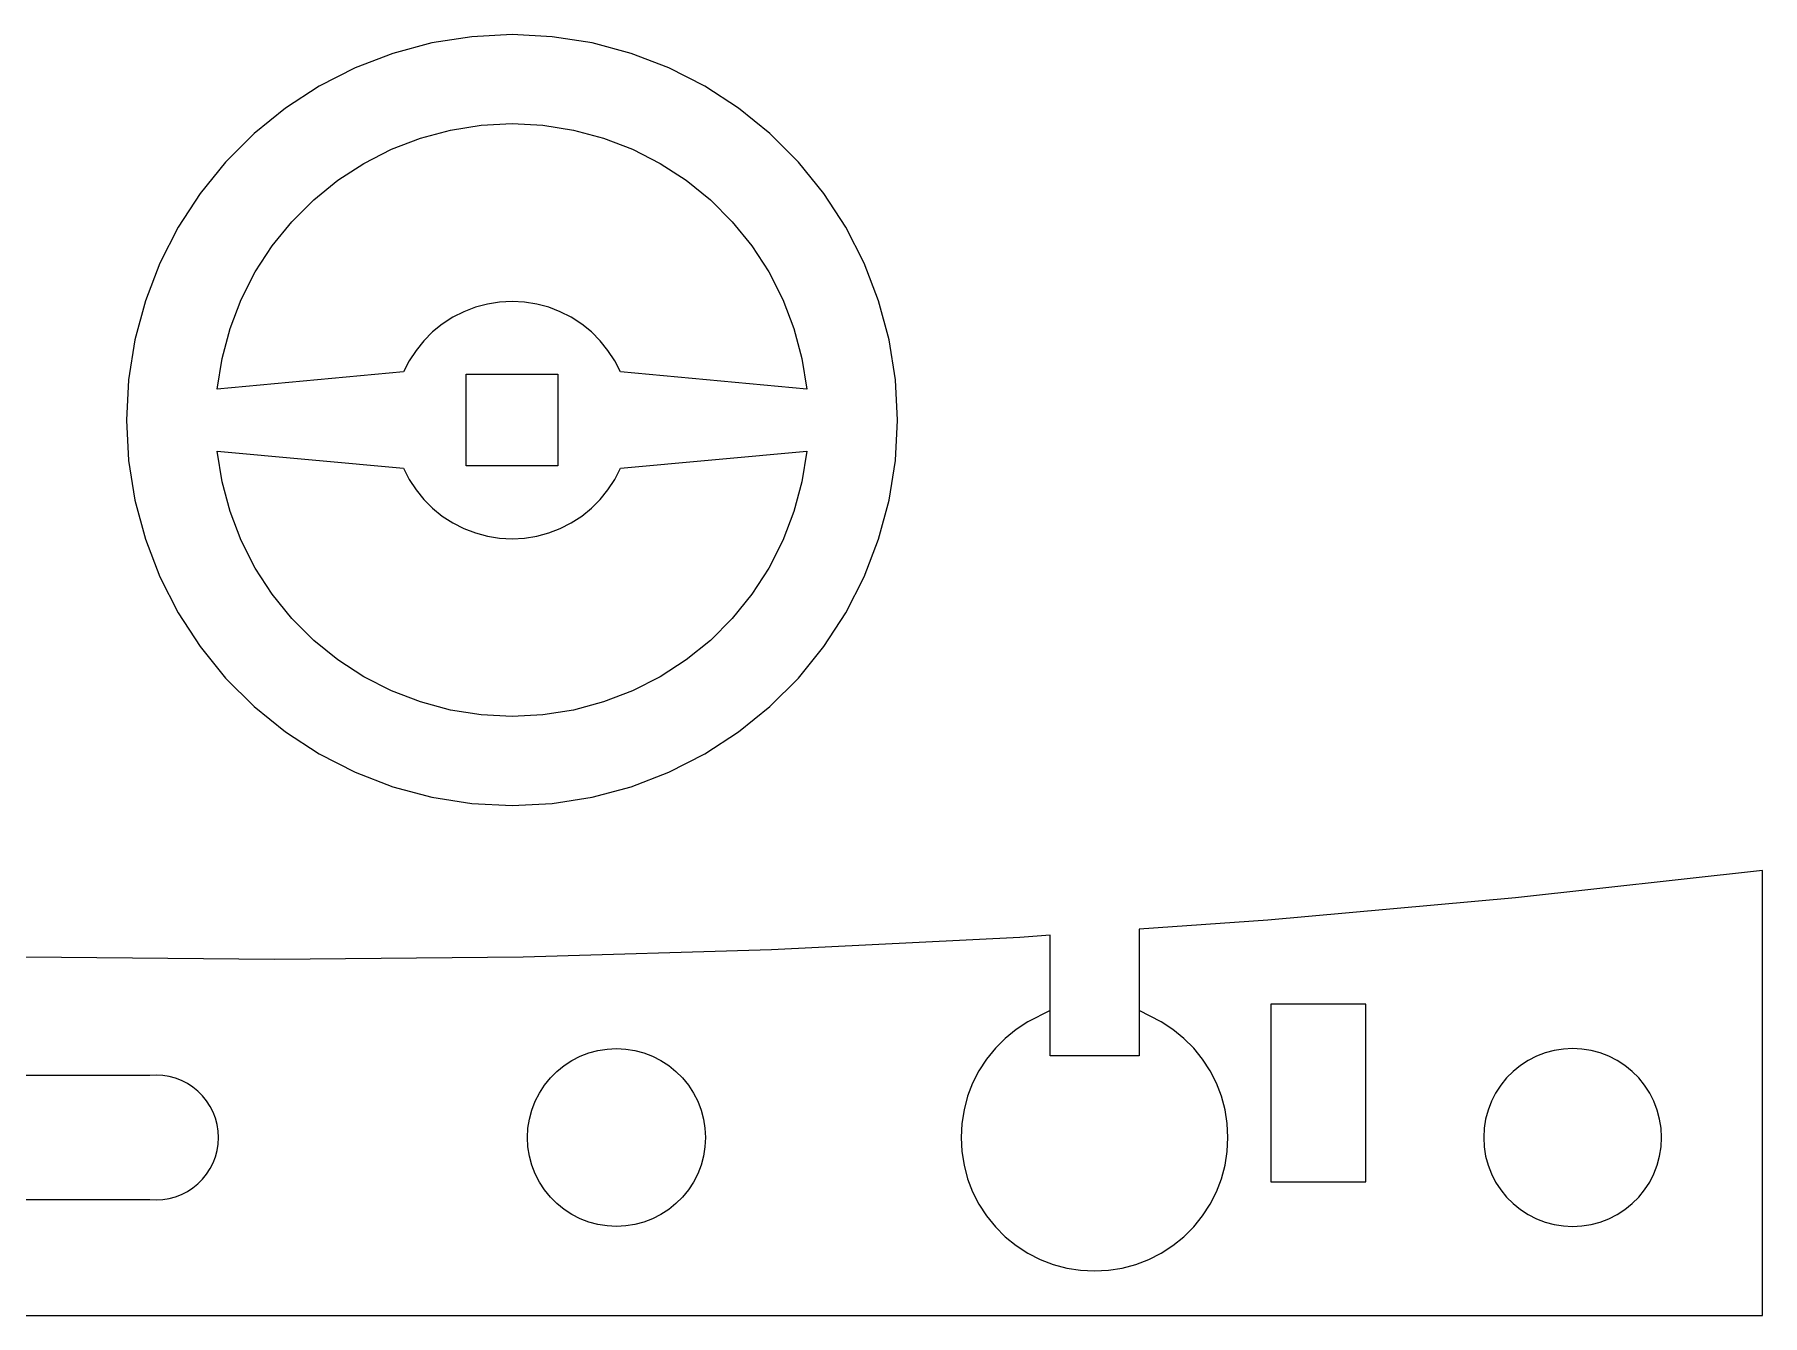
# Model space of a CAD drawing. Header units: millimetres. Extents: x -516 to 519, y -297 to 340.
# Drawn here: x -85.7 to -27.4, y -98.6 to -55.4 of the extents above; entities that cross this region are included whole.
import ezdxf

# ---------------------------------------------------------------- set-up
doc = ezdxf.new("R2010")
doc.units = ezdxf.units.MM
doc.header["$MEASUREMENT"] = 0
doc.layers.add('layer 1', color=7, linetype='Continuous')

msp = doc.modelspace()

# ---------------------------------------------------------------- linework, layer by layer
at = {"layer": 'layer 1', "color": 250, "lineweight": 18}
for points, knots in [([(-76.1208, -57.0994), (-76.1208, -57.0994), (-74.9075, -56.4817), (-74.9075, -56.4817), (-74.9075, -56.4817), (-73.637, -55.9939), (-73.637, -55.9939), (-73.637, -55.9939), (-72.3215, -55.6414), (-72.3215, -55.6414), (-72.3215, -55.6414), (-70.9771, -55.4287), (-70.9771, -55.4287), (-70.9771, -55.4287), (-69.6174, -55.357), (-69.6174, -55.357), (-69.6174, -55.357), (-68.2582, -55.4287), (-68.2582, -55.4287), (-68.2582, -55.4287), (-66.9132, -55.6414), (-66.9132, -55.6414), (-66.9132, -55.6414), (-65.5983, -55.9939), (-65.5983, -55.9939), (-65.5983, -55.9939), (-64.3272, -56.4817), (-64.3272, -56.4817), (-64.3272, -56.4817), (-63.1145, -57.0994), (-63.1145, -57.0994), (-63.1145, -57.0994), (-61.9724, -57.8415), (-61.9724, -57.8415), (-61.9724, -57.8415), (-60.9145, -58.6982), (-60.9145, -58.6982), (-60.9145, -58.6982), (-59.9516, -59.6605), (-59.9516, -59.6605), (-59.9516, -59.6605), (-59.0955, -60.7188), (-59.0955, -60.7188), (-59.0955, -60.7188), (-58.3535, -61.8604), (-58.3535, -61.8604), (-58.3535, -61.8604), (-57.7357, -63.0736), (-57.7357, -63.0736), (-57.7357, -63.0736), (-57.2475, -64.3443), (-57.2475, -64.3443), (-57.2475, -64.3443), (-56.8954, -65.6591), (-56.8954, -65.6591), (-56.8954, -65.6591), (-56.6822, -67.0042), (-56.6822, -67.0042), (-56.6822, -67.0042), (-56.611, -68.3638), (-56.611, -68.3638), (-56.611, -68.3638), (-56.6822, -69.723), (-56.6822, -69.723), (-56.6822, -69.723), (-56.8954, -71.0681), (-56.8954, -71.0681), (-56.8954, -71.0681), (-57.2475, -72.3829), (-57.2475, -72.3829), (-57.2475, -72.3829), (-57.7357, -73.6534), (-57.7357, -73.6534), (-57.7357, -73.6534), (-58.3535, -74.8668), (-58.3535, -74.8668), (-58.3535, -74.8668), (-59.0955, -76.0084), (-59.0955, -76.0084), (-59.0955, -76.0084), (-59.9516, -77.0667), (-59.9516, -77.0667), (-59.9516, -77.0667), (-60.9145, -78.029), (-60.9145, -78.029), (-60.9145, -78.029), (-61.9724, -78.8857), (-61.9724, -78.8857), (-61.9724, -78.8857), (-63.1145, -79.6278), (-63.1145, -79.6278), (-63.1145, -79.6278), (-64.3272, -80.2455), (-64.3272, -80.2455), (-64.3272, -80.2455), (-65.5983, -80.7332), (-65.5983, -80.7332), (-65.5983, -80.7332), (-66.9132, -81.0858), (-66.9132, -81.0858), (-66.9132, -81.0858), (-68.2582, -81.2985), (-68.2582, -81.2985), (-68.2582, -81.2985), (-69.6174, -81.3702), (-69.6174, -81.3702), (-69.6174, -81.3702), (-70.9771, -81.2985), (-70.9771, -81.2985), (-70.9771, -81.2985), (-72.3215, -81.0858), (-72.3215, -81.0858), (-72.3215, -81.0858), (-73.637, -80.7332), (-73.637, -80.7332), (-73.637, -80.7332), (-74.9075, -80.2455), (-74.9075, -80.2455), (-74.9075, -80.2455), (-76.1208, -79.6278), (-76.1208, -79.6278), (-76.1208, -79.6278), (-77.2624, -78.8857), (-77.2624, -78.8857), (-77.2624, -78.8857), (-78.3203, -78.029), (-78.3203, -78.029), (-78.3203, -78.029), (-79.2831, -77.0667), (-79.2831, -77.0667), (-79.2831, -77.0667), (-80.1398, -76.0084), (-80.1398, -76.0084), (-80.1398, -76.0084), (-80.8812, -74.8668), (-80.8812, -74.8668), (-80.8812, -74.8668), (-81.4996, -73.6534), (-81.4996, -73.6534), (-81.4996, -73.6534), (-81.9873, -72.3829), (-81.9873, -72.3829), (-81.9873, -72.3829), (-82.3399, -71.0681), (-82.3399, -71.0681), (-82.3399, -71.0681), (-82.5525, -69.723), (-82.5525, -69.723), (-82.5525, -69.723), (-82.6237, -68.3638), (-82.6237, -68.3638), (-82.6237, -68.3638), (-82.5525, -67.0042), (-82.5525, -67.0042), (-82.5525, -67.0042), (-82.3399, -65.6591), (-82.3399, -65.6591), (-82.3399, -65.6591), (-81.9873, -64.3443), (-81.9873, -64.3443), (-81.9873, -64.3443), (-81.4996, -63.0736), (-81.4996, -63.0736), (-81.4996, -63.0736), (-80.8812, -61.8604), (-80.8812, -61.8604), (-80.8812, -61.8604), (-80.1398, -60.7188), (-80.1398, -60.7188), (-80.1398, -60.7188), (-79.2831, -59.6605), (-79.2831, -59.6605), (-79.2831, -59.6605), (-78.3203, -58.6982), (-78.3203, -58.6982), (-78.3203, -58.6982), (-77.2624, -57.8415), (-77.2624, -57.8415), (-77.2624, -57.8415), (-76.1208, -57.0994), (-76.1208, -57.0994)], [0, 0, 0, 0, 0.0166667, 0.0166667, 0.0166667, 0.0333333, 0.0333333, 0.0333333, 0.05, 0.05, 0.05, 0.0666667, 0.0666667, 0.0666667, 0.0833333, 0.0833333, 0.0833333, 0.1, 0.1, 0.1, 0.1166667, 0.1166667, 0.1166667, 0.1333333, 0.1333333, 0.1333333, 0.15, 0.15, 0.15, 0.1666667, 0.1666667, 0.1666667, 0.1833333, 0.1833333, 0.1833333, 0.2, 0.2, 0.2, 0.2166667, 0.2166667, 0.2166667, 0.2333333, 0.2333333, 0.2333333, 0.25, 0.25, 0.25, 0.2666667, 0.2666667, 0.2666667, 0.2833333, 0.2833333, 0.2833333, 0.3, 0.3, 0.3, 0.3166667, 0.3166667, 0.3166667, 0.3333333, 0.3333333, 0.3333333, 0.35, 0.35, 0.35, 0.3666667, 0.3666667, 0.3666667, 0.3833333, 0.3833333, 0.3833333, 0.4, 0.4, 0.4, 0.4166667, 0.4166667, 0.4166667, 0.4333333, 0.4333333, 0.4333333, 0.45, 0.45, 0.45, 0.4666667, 0.4666667, 0.4666667, 0.4833333, 0.4833333, 0.4833333, 0.5, 0.5, 0.5, 0.5166667, 0.5166667, 0.5166667, 0.5333333, 0.5333333, 0.5333333, 0.55, 0.55, 0.55, 0.5666667, 0.5666667, 0.5666667, 0.5833333, 0.5833333, 0.5833333, 0.6, 0.6, 0.6, 0.6166667, 0.6166667, 0.6166667, 0.6333333, 0.6333333, 0.6333333, 0.65, 0.65, 0.65, 0.6666667, 0.6666667, 0.6666667, 0.6833333, 0.6833333, 0.6833333, 0.7, 0.7, 0.7, 0.7166667, 0.7166667, 0.7166667, 0.7333333, 0.7333333, 0.7333333, 0.75, 0.75, 0.75, 0.7666667, 0.7666667, 0.7666667, 0.7833333, 0.7833333, 0.7833333, 0.8, 0.8, 0.8, 0.8166667, 0.8166667, 0.8166667, 0.8333333, 0.8333333, 0.8333333, 0.85, 0.85, 0.85, 0.8666667, 0.8666667, 0.8666667, 0.8833333, 0.8833333, 0.8833333, 0.9, 0.9, 0.9, 0.9166667, 0.9166667, 0.9166667, 0.9333333, 0.9333333, 0.9333333, 0.95, 0.95, 0.95, 0.9666667, 0.9666667, 0.9666667, 0.9833333, 0.9833333, 0.9833333, 1, 1, 1, 1]), ([(-73.2734, -66.7358), (-73.2734, -66.7358), (-73.0831, -66.3629), (-73.0831, -66.3629), (-73.0831, -66.3629), (-72.8551, -66.0112), (-72.8551, -66.0112), (-72.8551, -66.0112), (-72.5916, -65.6859), (-72.5916, -65.6859), (-72.5916, -65.6859), (-72.2953, -65.3896), (-72.2953, -65.3896), (-72.2953, -65.3896), (-71.97, -65.1261), (-71.97, -65.1261), (-71.97, -65.1261), (-71.6184, -64.8975), (-71.6184, -64.8975), (-71.6184, -64.8975), (-71.245, -64.7078), (-71.245, -64.7078), (-71.245, -64.7078), (-70.8542, -64.5575), (-70.8542, -64.5575), (-70.8542, -64.5575), (-70.4495, -64.4492), (-70.4495, -64.4492), (-70.4495, -64.4492), (-70.0356, -64.3836), (-70.0356, -64.3836), (-70.0356, -64.3836), (-69.6174, -64.3618), (-69.6174, -64.3618), (-69.6174, -64.3618), (-69.1991, -64.3836), (-69.1991, -64.3836), (-69.1991, -64.3836), (-68.7852, -64.4492), (-68.7852, -64.4492), (-68.7852, -64.4492), (-68.3807, -64.5575), (-68.3807, -64.5575), (-68.3807, -64.5575), (-67.9897, -64.7078), (-67.9897, -64.7078), (-67.9897, -64.7078), (-67.6163, -64.8975), (-67.6163, -64.8975), (-67.6163, -64.8975), (-67.2653, -65.1261), (-67.2653, -65.1261), (-67.2653, -65.1261), (-66.9395, -65.3896), (-66.9395, -65.3896), (-66.9395, -65.3896), (-66.6437, -65.6859), (-66.6437, -65.6859), (-66.6437, -65.6859), (-66.3796, -66.0112), (-66.3796, -66.0112), (-66.3796, -66.0112), (-66.1516, -66.3629), (-66.1516, -66.3629), (-66.1516, -66.3629), (-65.9613, -66.7358), (-65.9613, -66.7358), (-65.9613, -66.7358), (-59.6717, -67.318), (-59.6717, -67.318), (-59.6717, -67.318), (-59.8352, -66.2846), (-59.8352, -66.2846), (-59.8352, -66.2846), (-60.1063, -65.2732), (-60.1063, -65.2732), (-60.1063, -65.2732), (-60.4815, -64.2962), (-60.4815, -64.2962), (-60.4815, -64.2962), (-60.9565, -63.3634), (-60.9565, -63.3634), (-60.9565, -63.3634), (-61.5268, -62.4854), (-61.5268, -62.4854), (-61.5268, -62.4854), (-62.1857, -61.6718), (-62.1857, -61.6718), (-62.1857, -61.6718), (-62.9259, -60.9316), (-62.9259, -60.9316), (-62.9259, -60.9316), (-63.7395, -60.2728), (-63.7395, -60.2728), (-63.7395, -60.2728), (-64.617, -59.7025), (-64.617, -59.7025), (-64.617, -59.7025), (-65.5497, -59.2274), (-65.5497, -59.2274), (-65.5497, -59.2274), (-66.5273, -58.8522), (-66.5273, -58.8522), (-66.5273, -58.8522), (-67.5382, -58.5812), (-67.5382, -58.5812), (-67.5382, -58.5812), (-68.5721, -58.4177), (-68.5721, -58.4177), (-68.5721, -58.4177), (-69.6174, -58.363), (-69.6174, -58.363), (-69.6174, -58.363), (-70.6628, -58.4177), (-70.6628, -58.4177), (-70.6628, -58.4177), (-71.6966, -58.5812), (-71.6966, -58.5812), (-71.6966, -58.5812), (-72.708, -58.8522), (-72.708, -58.8522), (-72.708, -58.8522), (-73.685, -59.2274), (-73.685, -59.2274), (-73.685, -59.2274), (-74.6179, -59.7025), (-74.6179, -59.7025), (-74.6179, -59.7025), (-75.4958, -60.2728), (-75.4958, -60.2728), (-75.4958, -60.2728), (-76.3095, -60.9316), (-76.3095, -60.9316), (-76.3095, -60.9316), (-77.0496, -61.6718), (-77.0496, -61.6718), (-77.0496, -61.6718), (-77.7085, -62.4854), (-77.7085, -62.4854), (-77.7085, -62.4854), (-78.2782, -63.3634), (-78.2782, -63.3634), (-78.2782, -63.3634), (-78.7538, -64.2962), (-78.7538, -64.2962), (-78.7538, -64.2962), (-79.1289, -65.2732), (-79.1289, -65.2732), (-79.1289, -65.2732), (-79.3996, -66.2846), (-79.3996, -66.2846), (-79.3996, -66.2846), (-79.5636, -67.318), (-79.5636, -67.318), (-79.5636, -67.318), (-73.2734, -66.7358), (-73.2734, -66.7358)], [0, 0, 0, 0, 0.0192308, 0.0192308, 0.0192308, 0.0384615, 0.0384615, 0.0384615, 0.0576923, 0.0576923, 0.0576923, 0.0769231, 0.0769231, 0.0769231, 0.0961538, 0.0961538, 0.0961538, 0.1153846, 0.1153846, 0.1153846, 0.1346154, 0.1346154, 0.1346154, 0.1538462, 0.1538462, 0.1538462, 0.1730769, 0.1730769, 0.1730769, 0.1923077, 0.1923077, 0.1923077, 0.2115385, 0.2115385, 0.2115385, 0.2307692, 0.2307692, 0.2307692, 0.25, 0.25, 0.25, 0.2692308, 0.2692308, 0.2692308, 0.2884615, 0.2884615, 0.2884615, 0.3076923, 0.3076923, 0.3076923, 0.3269231, 0.3269231, 0.3269231, 0.3461538, 0.3461538, 0.3461538, 0.3653846, 0.3653846, 0.3653846, 0.3846154, 0.3846154, 0.3846154, 0.4038462, 0.4038462, 0.4038462, 0.4230769, 0.4230769, 0.4230769, 0.4423077, 0.4423077, 0.4423077, 0.4615385, 0.4615385, 0.4615385, 0.4807692, 0.4807692, 0.4807692, 0.5, 0.5, 0.5, 0.5192308, 0.5192308, 0.5192308, 0.5384615, 0.5384615, 0.5384615, 0.5576923, 0.5576923, 0.5576923, 0.5769231, 0.5769231, 0.5769231, 0.5961538, 0.5961538, 0.5961538, 0.6153846, 0.6153846, 0.6153846, 0.6346154, 0.6346154, 0.6346154, 0.6538462, 0.6538462, 0.6538462, 0.6730769, 0.6730769, 0.6730769, 0.6923077, 0.6923077, 0.6923077, 0.7115385, 0.7115385, 0.7115385, 0.7307692, 0.7307692, 0.7307692, 0.75, 0.75, 0.75, 0.7692308, 0.7692308, 0.7692308, 0.7884615, 0.7884615, 0.7884615, 0.8076923, 0.8076923, 0.8076923, 0.8269231, 0.8269231, 0.8269231, 0.8461538, 0.8461538, 0.8461538, 0.8653846, 0.8653846, 0.8653846, 0.8846154, 0.8846154, 0.8846154, 0.9038462, 0.9038462, 0.9038462, 0.9230769, 0.9230769, 0.9230769, 0.9423077, 0.9423077, 0.9423077, 0.9615385, 0.9615385, 0.9615385, 0.9807692, 0.9807692, 0.9807692, 1, 1, 1, 1]), ([(-68.0673, -69.9135), (-68.0673, -69.9135), (-68.0673, -66.8135), (-68.0673, -66.8135), (-68.0673, -66.8135), (-71.1673, -66.8135), (-71.1673, -66.8135), (-71.1673, -66.8135), (-71.1673, -69.9135), (-71.1673, -69.9135), (-71.1673, -69.9135), (-68.0673, -69.9135), (-68.0673, -69.9135)], [0, 0, 0, 0, 0.25, 0.25, 0.25, 0.5, 0.5, 0.5, 0.75, 0.75, 0.75, 1, 1, 1, 1]), ([(-73.2734, -69.9914), (-73.2734, -69.9914), (-79.5636, -69.4092), (-79.5636, -69.4092), (-79.5636, -69.4092), (-79.3996, -70.443), (-79.3996, -70.443), (-79.3996, -70.443), (-79.1289, -71.454), (-79.1289, -71.454), (-79.1289, -71.454), (-78.7538, -72.431), (-78.7538, -72.431), (-78.7538, -72.431), (-78.2782, -73.3638), (-78.2782, -73.3638), (-78.2782, -73.3638), (-77.7085, -74.2418), (-77.7085, -74.2418), (-77.7085, -74.2418), (-77.0496, -75.0554), (-77.0496, -75.0554), (-77.0496, -75.0554), (-76.3095, -75.7956), (-76.3095, -75.7956), (-76.3095, -75.7956), (-75.4958, -76.4544), (-75.4958, -76.4544), (-75.4958, -76.4544), (-74.6179, -77.0247), (-74.6179, -77.0247), (-74.6179, -77.0247), (-73.685, -77.4997), (-73.685, -77.4997), (-73.685, -77.4997), (-72.708, -77.8748), (-72.708, -77.8748), (-72.708, -77.8748), (-71.6966, -78.146), (-71.6966, -78.146), (-71.6966, -78.146), (-70.6628, -78.3095), (-70.6628, -78.3095), (-70.6628, -78.3095), (-69.6174, -78.3642), (-69.6174, -78.3642), (-69.6174, -78.3642), (-68.5721, -78.3095), (-68.5721, -78.3095), (-68.5721, -78.3095), (-67.5382, -78.146), (-67.5382, -78.146), (-67.5382, -78.146), (-66.5273, -77.8748), (-66.5273, -77.8748), (-66.5273, -77.8748), (-65.5497, -77.4997), (-65.5497, -77.4997), (-65.5497, -77.4997), (-64.617, -77.0247), (-64.617, -77.0247), (-64.617, -77.0247), (-63.7395, -76.4544), (-63.7395, -76.4544), (-63.7395, -76.4544), (-62.9259, -75.7956), (-62.9259, -75.7956), (-62.9259, -75.7956), (-62.1857, -75.0554), (-62.1857, -75.0554), (-62.1857, -75.0554), (-61.5268, -74.2418), (-61.5268, -74.2418), (-61.5268, -74.2418), (-60.9565, -73.3638), (-60.9565, -73.3638), (-60.9565, -73.3638), (-60.4815, -72.431), (-60.4815, -72.431), (-60.4815, -72.431), (-60.1063, -71.454), (-60.1063, -71.454), (-60.1063, -71.454), (-59.8352, -70.443), (-59.8352, -70.443), (-59.8352, -70.443), (-59.6717, -69.4092), (-59.6717, -69.4092), (-59.6717, -69.4092), (-65.9613, -69.9914), (-65.9613, -69.9914), (-65.9613, -69.9914), (-66.1516, -70.3643), (-66.1516, -70.3643), (-66.1516, -70.3643), (-66.3796, -70.716), (-66.3796, -70.716), (-66.3796, -70.716), (-66.6437, -71.0413), (-66.6437, -71.0413), (-66.6437, -71.0413), (-66.9395, -71.3376), (-66.9395, -71.3376), (-66.9395, -71.3376), (-67.2653, -71.601), (-67.2653, -71.601), (-67.2653, -71.601), (-67.6163, -71.8296), (-67.6163, -71.8296), (-67.6163, -71.8296), (-67.9897, -72.0193), (-67.9897, -72.0193), (-67.9897, -72.0193), (-68.3807, -72.1697), (-68.3807, -72.1697), (-68.3807, -72.1697), (-68.7852, -72.278), (-68.7852, -72.278), (-68.7852, -72.278), (-69.1991, -72.3436), (-69.1991, -72.3436), (-69.1991, -72.3436), (-69.6174, -72.3654), (-69.6174, -72.3654), (-69.6174, -72.3654), (-70.0356, -72.3436), (-70.0356, -72.3436), (-70.0356, -72.3436), (-70.4495, -72.278), (-70.4495, -72.278), (-70.4495, -72.278), (-70.8542, -72.1697), (-70.8542, -72.1697), (-70.8542, -72.1697), (-71.245, -72.0193), (-71.245, -72.0193), (-71.245, -72.0193), (-71.6184, -71.8296), (-71.6184, -71.8296), (-71.6184, -71.8296), (-71.97, -71.601), (-71.97, -71.601), (-71.97, -71.601), (-72.2953, -71.3376), (-72.2953, -71.3376), (-72.2953, -71.3376), (-72.5916, -71.0413), (-72.5916, -71.0413), (-72.5916, -71.0413), (-72.8551, -70.716), (-72.8551, -70.716), (-72.8551, -70.716), (-73.0831, -70.3643), (-73.0831, -70.3643), (-73.0831, -70.3643), (-73.2734, -69.9914), (-73.2734, -69.9914)], [0, 0, 0, 0, 0.0192308, 0.0192308, 0.0192308, 0.0384615, 0.0384615, 0.0384615, 0.0576923, 0.0576923, 0.0576923, 0.0769231, 0.0769231, 0.0769231, 0.0961538, 0.0961538, 0.0961538, 0.1153846, 0.1153846, 0.1153846, 0.1346154, 0.1346154, 0.1346154, 0.1538462, 0.1538462, 0.1538462, 0.1730769, 0.1730769, 0.1730769, 0.1923077, 0.1923077, 0.1923077, 0.2115385, 0.2115385, 0.2115385, 0.2307692, 0.2307692, 0.2307692, 0.25, 0.25, 0.25, 0.2692308, 0.2692308, 0.2692308, 0.2884615, 0.2884615, 0.2884615, 0.3076923, 0.3076923, 0.3076923, 0.3269231, 0.3269231, 0.3269231, 0.3461538, 0.3461538, 0.3461538, 0.3653846, 0.3653846, 0.3653846, 0.3846154, 0.3846154, 0.3846154, 0.4038462, 0.4038462, 0.4038462, 0.4230769, 0.4230769, 0.4230769, 0.4423077, 0.4423077, 0.4423077, 0.4615385, 0.4615385, 0.4615385, 0.4807692, 0.4807692, 0.4807692, 0.5, 0.5, 0.5, 0.5192308, 0.5192308, 0.5192308, 0.5384615, 0.5384615, 0.5384615, 0.5576923, 0.5576923, 0.5576923, 0.5769231, 0.5769231, 0.5769231, 0.5961538, 0.5961538, 0.5961538, 0.6153846, 0.6153846, 0.6153846, 0.6346154, 0.6346154, 0.6346154, 0.6538462, 0.6538462, 0.6538462, 0.6730769, 0.6730769, 0.6730769, 0.6923077, 0.6923077, 0.6923077, 0.7115385, 0.7115385, 0.7115385, 0.7307692, 0.7307692, 0.7307692, 0.75, 0.75, 0.75, 0.7692308, 0.7692308, 0.7692308, 0.7884615, 0.7884615, 0.7884615, 0.8076923, 0.8076923, 0.8076923, 0.8269231, 0.8269231, 0.8269231, 0.8461538, 0.8461538, 0.8461538, 0.8653846, 0.8653846, 0.8653846, 0.8846154, 0.8846154, 0.8846154, 0.9038462, 0.9038462, 0.9038462, 0.9230769, 0.9230769, 0.9230769, 0.9423077, 0.9423077, 0.9423077, 0.9615385, 0.9615385, 0.9615385, 0.9807692, 0.9807692, 0.9807692, 1, 1, 1, 1]), ([(-27.4268, -98.5732), (-27.4268, -98.5732), (-127.834, -98.5732), (-127.834, -98.5732), (-127.834, -98.5732), (-127.834, -83.5659), (-127.834, -83.5659), (-127.834, -83.5659), (-119.4969, -84.4823), (-119.4969, -84.4823), (-119.4969, -84.4823), (-111.1433, -85.2324), (-111.1433, -85.2324), (-111.1433, -85.2324), (-102.7765, -85.8162), (-102.7765, -85.8162), (-102.7765, -85.8162), (-94.4, -86.2334), (-94.4, -86.2334), (-94.4, -86.2334), (-86.017, -86.4838), (-86.017, -86.4838), (-86.017, -86.4838), (-77.6301, -86.5675), (-77.6301, -86.5675), (-77.6301, -86.5675), (-69.2437, -86.4838), (-69.2437, -86.4838), (-69.2437, -86.4838), (-60.86, -86.2334), (-60.86, -86.2334), (-60.86, -86.2334), (-52.4835, -85.8162), (-52.4835, -85.8162), (-52.4835, -85.8162), (-51.4628, -85.7452), (-51.4628, -85.7452), (-51.4628, -85.7452), (-51.4628, -88.3301), (-51.4628, -88.3301), (-51.4628, -88.3301), (-51.4628, -89.8189), (-51.4628, -89.8189), (-51.4628, -89.8189), (-48.4612, -89.8189), (-48.4612, -89.8189), (-48.4612, -89.8189), (-48.4612, -88.3301), (-48.4612, -88.3301), (-48.4612, -88.3301), (-48.4612, -85.5358), (-48.4612, -85.5358), (-48.4612, -85.5358), (-44.1169, -85.2324), (-44.1169, -85.2324), (-44.1169, -85.2324), (-35.7633, -84.4823), (-35.7633, -84.4823), (-35.7633, -84.4823), (-27.4268, -83.5659), (-27.4268, -83.5659), (-27.4268, -83.5659), (-27.4268, -98.5732), (-27.4268, -98.5732)], [0, 0, 0, 0, 0.047619, 0.047619, 0.047619, 0.0952381, 0.0952381, 0.0952381, 0.1428571, 0.1428571, 0.1428571, 0.1904762, 0.1904762, 0.1904762, 0.2380952, 0.2380952, 0.2380952, 0.2857143, 0.2857143, 0.2857143, 0.3333333, 0.3333333, 0.3333333, 0.3809524, 0.3809524, 0.3809524, 0.4285714, 0.4285714, 0.4285714, 0.4761905, 0.4761905, 0.4761905, 0.5238095, 0.5238095, 0.5238095, 0.5714286, 0.5714286, 0.5714286, 0.6190476, 0.6190476, 0.6190476, 0.6666667, 0.6666667, 0.6666667, 0.7142857, 0.7142857, 0.7142857, 0.7619048, 0.7619048, 0.7619048, 0.8095238, 0.8095238, 0.8095238, 0.8571429, 0.8571429, 0.8571429, 0.9047619, 0.9047619, 0.9047619, 0.952381, 0.952381, 0.952381, 1, 1, 1, 1]), ([(-44.0111, -88.0671), (-44.0111, -88.0671), (-40.8111, -88.0671), (-40.8111, -88.0671), (-40.8111, -88.0671), (-40.8111, -94.0703), (-40.8111, -94.0703), (-40.8111, -94.0703), (-44.0111, -94.0703), (-44.0111, -94.0703), (-44.0111, -94.0703), (-44.0111, -88.0671), (-44.0111, -88.0671)], [0, 0, 0, 0, 0.25, 0.25, 0.25, 0.5, 0.5, 0.5, 0.75, 0.75, 0.75, 1, 1, 1, 1])]:
    msp.add_open_spline(points, degree=3, knots=knots, dxfattribs=at)
at = {"layer": 'layer 1', "color": 114, "lineweight": 18}
for points, knots in [([(-51.4629, -89.8189), (-51.4629, -89.8189), (-51.4629, -88.2887), (-51.4629, -88.2887), (-51.4629, -88.2887), (-52.213, -88.6713), (-52.213, -88.6713), (-52.213, -88.6713), (-52.6083, -88.9278), (-52.6083, -88.9278), (-52.6083, -88.9278), (-52.9746, -89.2247), (-52.9746, -89.2247), (-52.9746, -89.2247), (-53.3076, -89.5576), (-53.3076, -89.5576), (-53.3076, -89.5576), (-53.6044, -89.924), (-53.6044, -89.924), (-53.6044, -89.924), (-53.8609, -90.3192), (-53.8609, -90.3192), (-53.8609, -90.3192), (-54.0746, -90.739), (-54.0746, -90.739), (-54.0746, -90.739), (-54.2435, -91.1792), (-54.2435, -91.1792), (-54.2435, -91.1792), (-54.366, -91.634), (-54.366, -91.634), (-54.366, -91.634), (-54.4393, -92.0995), (-54.4393, -92.0995), (-54.4393, -92.0995), (-54.4639, -92.5701), (-54.4639, -92.5701), (-54.4639, -92.5701), (-54.4393, -93.0408), (-54.4393, -93.0408), (-54.4393, -93.0408), (-54.366, -93.5062), (-54.366, -93.5062), (-54.366, -93.5062), (-54.2435, -93.9615), (-54.2435, -93.9615), (-54.2435, -93.9615), (-54.0746, -94.4017), (-54.0746, -94.4017), (-54.0746, -94.4017), (-53.8609, -94.8215), (-53.8609, -94.8215), (-53.8609, -94.8215), (-53.6044, -95.2163), (-53.6044, -95.2163), (-53.6044, -95.2163), (-53.3076, -95.5826), (-53.3076, -95.5826), (-53.3076, -95.5826), (-52.9746, -95.9161), (-52.9746, -95.9161), (-52.9746, -95.9161), (-52.6083, -96.2125), (-52.6083, -96.2125), (-52.6083, -96.2125), (-52.213, -96.4694), (-52.213, -96.4694), (-52.213, -96.4694), (-51.7932, -96.6831), (-51.7932, -96.6831), (-51.7932, -96.6831), (-51.353, -96.8522), (-51.353, -96.8522), (-51.353, -96.8522), (-50.8981, -96.974), (-50.8981, -96.974), (-50.8981, -96.974), (-50.4323, -97.048), (-50.4323, -97.048), (-50.4323, -97.048), (-49.9621, -97.0725), (-49.9621, -97.0725), (-49.9621, -97.0725), (-49.4914, -97.048), (-49.4914, -97.048), (-49.4914, -97.048), (-49.0255, -96.974), (-49.0255, -96.974), (-49.0255, -96.974), (-48.5707, -96.8522), (-48.5707, -96.8522), (-48.5707, -96.8522), (-48.1305, -96.6831), (-48.1305, -96.6831), (-48.1305, -96.6831), (-47.7107, -96.4694), (-47.7107, -96.4694), (-47.7107, -96.4694), (-47.3153, -96.2125), (-47.3153, -96.2125), (-47.3153, -96.2125), (-46.9496, -95.9161), (-46.9496, -95.9161), (-46.9496, -95.9161), (-46.616, -95.5826), (-46.616, -95.5826), (-46.616, -95.5826), (-46.3197, -95.2163), (-46.3197, -95.2163), (-46.3197, -95.2163), (-46.0628, -94.8215), (-46.0628, -94.8215), (-46.0628, -94.8215), (-45.8491, -94.4017), (-45.8491, -94.4017), (-45.8491, -94.4017), (-45.6801, -93.9615), (-45.6801, -93.9615), (-45.6801, -93.9615), (-45.5582, -93.5062), (-45.5582, -93.5062), (-45.5582, -93.5062), (-45.4844, -93.0408), (-45.4844, -93.0408), (-45.4844, -93.0408), (-45.4597, -92.5701), (-45.4597, -92.5701), (-45.4597, -92.5701), (-45.4844, -92.0995), (-45.4844, -92.0995), (-45.4844, -92.0995), (-45.5582, -91.634), (-45.5582, -91.634), (-45.5582, -91.634), (-45.6801, -91.1792), (-45.6801, -91.1792), (-45.6801, -91.1792), (-45.8491, -90.739), (-45.8491, -90.739), (-45.8491, -90.739), (-46.0628, -90.3192), (-46.0628, -90.3192), (-46.0628, -90.3192), (-46.3197, -89.924), (-46.3197, -89.924), (-46.3197, -89.924), (-46.616, -89.5576), (-46.616, -89.5576), (-46.616, -89.5576), (-46.9496, -89.2247), (-46.9496, -89.2247), (-46.9496, -89.2247), (-47.3153, -88.9278), (-47.3153, -88.9278), (-47.3153, -88.9278), (-47.7107, -88.6713), (-47.7107, -88.6713), (-47.7107, -88.6713), (-48.4612, -88.2883), (-48.4612, -88.2883), (-48.4612, -88.2883), (-48.4612, -89.8189), (-48.4612, -89.8189)], [0, 0, 0, 0, 0.0185185, 0.0185185, 0.0185185, 0.037037, 0.037037, 0.037037, 0.0555556, 0.0555556, 0.0555556, 0.0740741, 0.0740741, 0.0740741, 0.0925926, 0.0925926, 0.0925926, 0.1111111, 0.1111111, 0.1111111, 0.1296296, 0.1296296, 0.1296296, 0.1481481, 0.1481481, 0.1481481, 0.1666667, 0.1666667, 0.1666667, 0.1851852, 0.1851852, 0.1851852, 0.2037037, 0.2037037, 0.2037037, 0.2222222, 0.2222222, 0.2222222, 0.2407407, 0.2407407, 0.2407407, 0.2592593, 0.2592593, 0.2592593, 0.2777778, 0.2777778, 0.2777778, 0.2962963, 0.2962963, 0.2962963, 0.3148148, 0.3148148, 0.3148148, 0.3333333, 0.3333333, 0.3333333, 0.3518519, 0.3518519, 0.3518519, 0.3703704, 0.3703704, 0.3703704, 0.3888889, 0.3888889, 0.3888889, 0.4074074, 0.4074074, 0.4074074, 0.4259259, 0.4259259, 0.4259259, 0.4444444, 0.4444444, 0.4444444, 0.462963, 0.462963, 0.462963, 0.4814815, 0.4814815, 0.4814815, 0.5, 0.5, 0.5, 0.5185185, 0.5185185, 0.5185185, 0.537037, 0.537037, 0.537037, 0.5555556, 0.5555556, 0.5555556, 0.5740741, 0.5740741, 0.5740741, 0.5925926, 0.5925926, 0.5925926, 0.6111111, 0.6111111, 0.6111111, 0.6296296, 0.6296296, 0.6296296, 0.6481481, 0.6481481, 0.6481481, 0.6666667, 0.6666667, 0.6666667, 0.6851852, 0.6851852, 0.6851852, 0.7037037, 0.7037037, 0.7037037, 0.7222222, 0.7222222, 0.7222222, 0.7407407, 0.7407407, 0.7407407, 0.7592593, 0.7592593, 0.7592593, 0.7777778, 0.7777778, 0.7777778, 0.7962963, 0.7962963, 0.7962963, 0.8148148, 0.8148148, 0.8148148, 0.8333333, 0.8333333, 0.8333333, 0.8518519, 0.8518519, 0.8518519, 0.8703704, 0.8703704, 0.8703704, 0.8888889, 0.8888889, 0.8888889, 0.9074074, 0.9074074, 0.9074074, 0.9259259, 0.9259259, 0.9259259, 0.9444444, 0.9444444, 0.9444444, 0.962963, 0.962963, 0.962963, 0.9814815, 0.9814815, 0.9814815, 1, 1, 1, 1]), ([(-63.1569, -91.9463), (-63.1569, -91.9463), (-63.2384, -91.6429), (-63.2384, -91.6429), (-63.2384, -91.6429), (-63.3511, -91.3492), (-63.3511, -91.3492), (-63.3511, -91.3492), (-63.4938, -91.0693), (-63.4938, -91.0693), (-63.4938, -91.0693), (-63.6649, -90.8058), (-63.6649, -90.8058), (-63.6649, -90.8058), (-63.8628, -90.5619), (-63.8628, -90.5619), (-63.8628, -90.5619), (-64.0848, -90.3395), (-64.0848, -90.3395), (-64.0848, -90.3395), (-64.3287, -90.1421), (-64.3287, -90.1421), (-64.3287, -90.1421), (-64.5922, -89.971), (-64.5922, -89.971), (-64.5922, -89.971), (-64.8721, -89.8282), (-64.8721, -89.8282), (-64.8721, -89.8282), (-65.1658, -89.7156), (-65.1658, -89.7156), (-65.1658, -89.7156), (-65.4691, -89.6342), (-65.4691, -89.6342), (-65.4691, -89.6342), (-65.7792, -89.5849), (-65.7792, -89.5849), (-65.7792, -89.5849), (-66.093, -89.5686), (-66.093, -89.5686), (-66.093, -89.5686), (-66.4068, -89.5849), (-66.4068, -89.5849), (-66.4068, -89.5849), (-66.7173, -89.6342), (-66.7173, -89.6342), (-66.7173, -89.6342), (-67.0207, -89.7156), (-67.0207, -89.7156), (-67.0207, -89.7156), (-67.3138, -89.8282), (-67.3138, -89.8282), (-67.3138, -89.8282), (-67.5937, -89.971), (-67.5937, -89.971), (-67.5937, -89.971), (-67.8573, -90.1421), (-67.8573, -90.1421), (-67.8573, -90.1421), (-68.1017, -90.3395), (-68.1017, -90.3395), (-68.1017, -90.3395), (-68.3236, -90.5619), (-68.3236, -90.5619), (-68.3236, -90.5619), (-68.5215, -90.8058), (-68.5215, -90.8058), (-68.5215, -90.8058), (-68.6926, -91.0693), (-68.6926, -91.0693), (-68.6926, -91.0693), (-68.8354, -91.3492), (-68.8354, -91.3492), (-68.8354, -91.3492), (-68.9474, -91.6429), (-68.9474, -91.6429), (-68.9474, -91.6429), (-69.0289, -91.9463), (-69.0289, -91.9463), (-69.0289, -91.9463), (-69.0781, -92.2563), (-69.0781, -92.2563), (-69.0781, -92.2563), (-69.0945, -92.5701), (-69.0945, -92.5701), (-69.0945, -92.5701), (-69.0781, -92.884), (-69.0781, -92.884), (-69.0781, -92.884), (-69.0289, -93.1945), (-69.0289, -93.1945), (-69.0289, -93.1945), (-68.9474, -93.498), (-68.9474, -93.498), (-68.9474, -93.498), (-68.8354, -93.7911), (-68.8354, -93.7911), (-68.8354, -93.7911), (-68.6926, -94.071), (-68.6926, -94.071), (-68.6926, -94.071), (-68.5215, -94.3344), (-68.5215, -94.3344), (-68.5215, -94.3344), (-68.3236, -94.5788), (-68.3236, -94.5788), (-68.3236, -94.5788), (-68.1017, -94.8008), (-68.1017, -94.8008), (-68.1017, -94.8008), (-67.8573, -94.9987), (-67.8573, -94.9987), (-67.8573, -94.9987), (-67.5937, -95.1693), (-67.5937, -95.1693), (-67.5937, -95.1693), (-67.3138, -95.312), (-67.3138, -95.312), (-67.3138, -95.312), (-67.0207, -95.4247), (-67.0207, -95.4247), (-67.0207, -95.4247), (-66.7173, -95.5061), (-66.7173, -95.5061), (-66.7173, -95.5061), (-66.4068, -95.5554), (-66.4068, -95.5554), (-66.4068, -95.5554), (-66.093, -95.5716), (-66.093, -95.5716), (-66.093, -95.5716), (-65.7792, -95.5554), (-65.7792, -95.5554), (-65.7792, -95.5554), (-65.4691, -95.5061), (-65.4691, -95.5061), (-65.4691, -95.5061), (-65.1658, -95.4247), (-65.1658, -95.4247), (-65.1658, -95.4247), (-64.8721, -95.312), (-64.8721, -95.312), (-64.8721, -95.312), (-64.5922, -95.1693), (-64.5922, -95.1693), (-64.5922, -95.1693), (-64.3287, -94.9987), (-64.3287, -94.9987), (-64.3287, -94.9987), (-64.0848, -94.8008), (-64.0848, -94.8008), (-64.0848, -94.8008), (-63.8628, -94.5788), (-63.8628, -94.5788), (-63.8628, -94.5788), (-63.6649, -94.3344), (-63.6649, -94.3344), (-63.6649, -94.3344), (-63.4938, -94.071), (-63.4938, -94.071), (-63.4938, -94.071), (-63.3511, -93.7911), (-63.3511, -93.7911), (-63.3511, -93.7911), (-63.2384, -93.498), (-63.2384, -93.498), (-63.2384, -93.498), (-63.1569, -93.1945), (-63.1569, -93.1945), (-63.1569, -93.1945), (-63.1084, -92.884), (-63.1084, -92.884), (-63.1084, -92.884), (-63.092, -92.5701), (-63.092, -92.5701), (-63.092, -92.5701), (-63.1084, -92.2563), (-63.1084, -92.2563), (-63.1084, -92.2563), (-63.1569, -91.9463), (-63.1569, -91.9463)], [0, 0, 0, 0, 0.0166667, 0.0166667, 0.0166667, 0.0333333, 0.0333333, 0.0333333, 0.05, 0.05, 0.05, 0.0666667, 0.0666667, 0.0666667, 0.0833333, 0.0833333, 0.0833333, 0.1, 0.1, 0.1, 0.1166667, 0.1166667, 0.1166667, 0.1333333, 0.1333333, 0.1333333, 0.15, 0.15, 0.15, 0.1666667, 0.1666667, 0.1666667, 0.1833333, 0.1833333, 0.1833333, 0.2, 0.2, 0.2, 0.2166667, 0.2166667, 0.2166667, 0.2333333, 0.2333333, 0.2333333, 0.25, 0.25, 0.25, 0.2666667, 0.2666667, 0.2666667, 0.2833333, 0.2833333, 0.2833333, 0.3, 0.3, 0.3, 0.3166667, 0.3166667, 0.3166667, 0.3333333, 0.3333333, 0.3333333, 0.35, 0.35, 0.35, 0.3666667, 0.3666667, 0.3666667, 0.3833333, 0.3833333, 0.3833333, 0.4, 0.4, 0.4, 0.4166667, 0.4166667, 0.4166667, 0.4333333, 0.4333333, 0.4333333, 0.45, 0.45, 0.45, 0.4666667, 0.4666667, 0.4666667, 0.4833333, 0.4833333, 0.4833333, 0.5, 0.5, 0.5, 0.5166667, 0.5166667, 0.5166667, 0.5333333, 0.5333333, 0.5333333, 0.55, 0.55, 0.55, 0.5666667, 0.5666667, 0.5666667, 0.5833333, 0.5833333, 0.5833333, 0.6, 0.6, 0.6, 0.6166667, 0.6166667, 0.6166667, 0.6333333, 0.6333333, 0.6333333, 0.65, 0.65, 0.65, 0.6666667, 0.6666667, 0.6666667, 0.6833333, 0.6833333, 0.6833333, 0.7, 0.7, 0.7, 0.7166667, 0.7166667, 0.7166667, 0.7333333, 0.7333333, 0.7333333, 0.75, 0.75, 0.75, 0.7666667, 0.7666667, 0.7666667, 0.7833333, 0.7833333, 0.7833333, 0.8, 0.8, 0.8, 0.8166667, 0.8166667, 0.8166667, 0.8333333, 0.8333333, 0.8333333, 0.85, 0.85, 0.85, 0.8666667, 0.8666667, 0.8666667, 0.8833333, 0.8833333, 0.8833333, 0.9, 0.9, 0.9, 0.9166667, 0.9166667, 0.9166667, 0.9333333, 0.9333333, 0.9333333, 0.95, 0.95, 0.95, 0.9666667, 0.9666667, 0.9666667, 0.9833333, 0.9833333, 0.9833333, 1, 1, 1, 1]), ([(-30.8947, -91.9463), (-30.8947, -91.9463), (-30.8454, -92.2563), (-30.8454, -92.2563), (-30.8454, -92.2563), (-30.8292, -92.5701), (-30.8292, -92.5701), (-30.8292, -92.5701), (-30.8454, -92.884), (-30.8454, -92.884), (-30.8454, -92.884), (-30.8947, -93.1945), (-30.8947, -93.1945), (-30.8947, -93.1945), (-30.9762, -93.498), (-30.9762, -93.498), (-30.9762, -93.498), (-31.0888, -93.7911), (-31.0888, -93.7911), (-31.0888, -93.7911), (-31.2315, -94.071), (-31.2315, -94.071), (-31.2315, -94.071), (-31.4026, -94.3344), (-31.4026, -94.3344), (-31.4026, -94.3344), (-31.6, -94.5788), (-31.6, -94.5788), (-31.6, -94.5788), (-31.8226, -94.8008), (-31.8226, -94.8008), (-31.8226, -94.8008), (-32.0664, -94.9987), (-32.0664, -94.9987), (-32.0664, -94.9987), (-32.3298, -95.1693), (-32.3298, -95.1693), (-32.3298, -95.1693), (-32.6099, -95.312), (-32.6099, -95.312), (-32.6099, -95.312), (-32.9034, -95.4247), (-32.9034, -95.4247), (-32.9034, -95.4247), (-33.2069, -95.5061), (-33.2069, -95.5061), (-33.2069, -95.5061), (-33.5168, -95.5554), (-33.5168, -95.5554), (-33.5168, -95.5554), (-33.8307, -95.5716), (-33.8307, -95.5716), (-33.8307, -95.5716), (-34.1445, -95.5554), (-34.1445, -95.5554), (-34.1445, -95.5554), (-34.4551, -95.5061), (-34.4551, -95.5061), (-34.4551, -95.5061), (-34.7585, -95.4247), (-34.7585, -95.4247), (-34.7585, -95.4247), (-35.0516, -95.312), (-35.0516, -95.312), (-35.0516, -95.312), (-35.3315, -95.1693), (-35.3315, -95.1693), (-35.3315, -95.1693), (-35.595, -94.9987), (-35.595, -94.9987), (-35.595, -94.9987), (-35.8394, -94.8008), (-35.8394, -94.8008), (-35.8394, -94.8008), (-36.0613, -94.5788), (-36.0613, -94.5788), (-36.0613, -94.5788), (-36.2592, -94.3344), (-36.2592, -94.3344), (-36.2592, -94.3344), (-36.4305, -94.071), (-36.4305, -94.071), (-36.4305, -94.071), (-36.5726, -93.7911), (-36.5726, -93.7911), (-36.5726, -93.7911), (-36.6852, -93.498), (-36.6852, -93.498), (-36.6852, -93.498), (-36.7666, -93.1945), (-36.7666, -93.1945), (-36.7666, -93.1945), (-36.8159, -92.884), (-36.8159, -92.884), (-36.8159, -92.884), (-36.8323, -92.5701), (-36.8323, -92.5701), (-36.8323, -92.5701), (-36.8159, -92.2563), (-36.8159, -92.2563), (-36.8159, -92.2563), (-36.7666, -91.9463), (-36.7666, -91.9463), (-36.7666, -91.9463), (-36.6852, -91.6429), (-36.6852, -91.6429), (-36.6852, -91.6429), (-36.5726, -91.3492), (-36.5726, -91.3492), (-36.5726, -91.3492), (-36.4305, -91.0693), (-36.4305, -91.0693), (-36.4305, -91.0693), (-36.2592, -90.8058), (-36.2592, -90.8058), (-36.2592, -90.8058), (-36.0613, -90.5619), (-36.0613, -90.5619), (-36.0613, -90.5619), (-35.8394, -90.3395), (-35.8394, -90.3395), (-35.8394, -90.3395), (-35.595, -90.1421), (-35.595, -90.1421), (-35.595, -90.1421), (-35.3315, -89.971), (-35.3315, -89.971), (-35.3315, -89.971), (-35.0516, -89.8282), (-35.0516, -89.8282), (-35.0516, -89.8282), (-34.7585, -89.7156), (-34.7585, -89.7156), (-34.7585, -89.7156), (-34.4551, -89.6342), (-34.4551, -89.6342), (-34.4551, -89.6342), (-34.1445, -89.5849), (-34.1445, -89.5849), (-34.1445, -89.5849), (-33.8307, -89.5686), (-33.8307, -89.5686), (-33.8307, -89.5686), (-33.5168, -89.5849), (-33.5168, -89.5849), (-33.5168, -89.5849), (-33.2069, -89.6342), (-33.2069, -89.6342), (-33.2069, -89.6342), (-32.9034, -89.7156), (-32.9034, -89.7156), (-32.9034, -89.7156), (-32.6099, -89.8282), (-32.6099, -89.8282), (-32.6099, -89.8282), (-32.3298, -89.971), (-32.3298, -89.971), (-32.3298, -89.971), (-32.0664, -90.1421), (-32.0664, -90.1421), (-32.0664, -90.1421), (-31.8226, -90.3395), (-31.8226, -90.3395), (-31.8226, -90.3395), (-31.6, -90.5619), (-31.6, -90.5619), (-31.6, -90.5619), (-31.4026, -90.8058), (-31.4026, -90.8058), (-31.4026, -90.8058), (-31.2315, -91.0693), (-31.2315, -91.0693), (-31.2315, -91.0693), (-31.0888, -91.3492), (-31.0888, -91.3492), (-31.0888, -91.3492), (-30.9762, -91.6429), (-30.9762, -91.6429), (-30.9762, -91.6429), (-30.8947, -91.9463), (-30.8947, -91.9463)], [0, 0, 0, 0, 0.0166667, 0.0166667, 0.0166667, 0.0333333, 0.0333333, 0.0333333, 0.05, 0.05, 0.05, 0.0666667, 0.0666667, 0.0666667, 0.0833333, 0.0833333, 0.0833333, 0.1, 0.1, 0.1, 0.1166667, 0.1166667, 0.1166667, 0.1333333, 0.1333333, 0.1333333, 0.15, 0.15, 0.15, 0.1666667, 0.1666667, 0.1666667, 0.1833333, 0.1833333, 0.1833333, 0.2, 0.2, 0.2, 0.2166667, 0.2166667, 0.2166667, 0.2333333, 0.2333333, 0.2333333, 0.25, 0.25, 0.25, 0.2666667, 0.2666667, 0.2666667, 0.2833333, 0.2833333, 0.2833333, 0.3, 0.3, 0.3, 0.3166667, 0.3166667, 0.3166667, 0.3333333, 0.3333333, 0.3333333, 0.35, 0.35, 0.35, 0.3666667, 0.3666667, 0.3666667, 0.3833333, 0.3833333, 0.3833333, 0.4, 0.4, 0.4, 0.4166667, 0.4166667, 0.4166667, 0.4333333, 0.4333333, 0.4333333, 0.45, 0.45, 0.45, 0.4666667, 0.4666667, 0.4666667, 0.4833333, 0.4833333, 0.4833333, 0.5, 0.5, 0.5, 0.5166667, 0.5166667, 0.5166667, 0.5333333, 0.5333333, 0.5333333, 0.55, 0.55, 0.55, 0.5666667, 0.5666667, 0.5666667, 0.5833333, 0.5833333, 0.5833333, 0.6, 0.6, 0.6, 0.6166667, 0.6166667, 0.6166667, 0.6333333, 0.6333333, 0.6333333, 0.65, 0.65, 0.65, 0.6666667, 0.6666667, 0.6666667, 0.6833333, 0.6833333, 0.6833333, 0.7, 0.7, 0.7, 0.7166667, 0.7166667, 0.7166667, 0.7333333, 0.7333333, 0.7333333, 0.75, 0.75, 0.75, 0.7666667, 0.7666667, 0.7666667, 0.7833333, 0.7833333, 0.7833333, 0.8, 0.8, 0.8, 0.8166667, 0.8166667, 0.8166667, 0.8333333, 0.8333333, 0.8333333, 0.85, 0.85, 0.85, 0.8666667, 0.8666667, 0.8666667, 0.8833333, 0.8833333, 0.8833333, 0.9, 0.9, 0.9, 0.9166667, 0.9166667, 0.9166667, 0.9333333, 0.9333333, 0.9333333, 0.95, 0.95, 0.95, 0.9666667, 0.9666667, 0.9666667, 0.9833333, 0.9833333, 0.9833333, 1, 1, 1, 1]), ([(-79.6224, -91.9212), (-79.6224, -91.9212), (-79.5656, -92.1332), (-79.5656, -92.1332), (-79.5656, -92.1332), (-79.5312, -92.3504), (-79.5312, -92.3504), (-79.5312, -92.3504), (-79.5197, -92.5701), (-79.5197, -92.5701), (-79.5197, -92.5701), (-79.5312, -92.7899), (-79.5312, -92.7899), (-79.5312, -92.7899), (-79.5656, -93.007), (-79.5656, -93.007), (-79.5656, -93.007), (-79.6224, -93.2196), (-79.6224, -93.2196), (-79.6224, -93.2196), (-79.7012, -93.4247), (-79.7012, -93.4247), (-79.7012, -93.4247), (-79.8007, -93.6209), (-79.8007, -93.6209), (-79.8007, -93.6209), (-79.9205, -93.8052), (-79.9205, -93.8052), (-79.9205, -93.8052), (-80.0593, -93.9763), (-80.0593, -93.9763), (-80.0593, -93.9763), (-80.2146, -94.1316), (-80.2146, -94.1316), (-80.2146, -94.1316), (-80.3857, -94.2699), (-80.3857, -94.2699), (-80.3857, -94.2699), (-80.57, -94.3896), (-80.57, -94.3896), (-80.57, -94.3896), (-80.7657, -94.4897), (-80.7657, -94.4897), (-80.7657, -94.4897), (-80.9712, -94.5684), (-80.9712, -94.5684), (-80.9712, -94.5684), (-81.1834, -94.6253), (-81.1834, -94.6253), (-81.1834, -94.6253), (-81.401, -94.6597), (-81.401, -94.6597), (-81.401, -94.6597), (-81.6203, -94.6712), (-81.6203, -94.6712), (-81.6203, -94.6712), (-81.8401, -94.6597), (-81.8401, -94.6597), (-81.8401, -94.6597), (-96.8085, -94.6597), (-96.8085, -94.6597), (-96.8085, -94.6597), (-97.0278, -94.6712), (-97.0278, -94.6712), (-97.0278, -94.6712), (-97.2475, -94.6597), (-97.2475, -94.6597), (-97.2475, -94.6597), (-97.4647, -94.6253), (-97.4647, -94.6253), (-97.4647, -94.6253), (-97.6773, -94.5684), (-97.6773, -94.5684), (-97.6773, -94.5684), (-97.8828, -94.4897), (-97.8828, -94.4897), (-97.8828, -94.4897), (-98.0785, -94.3896), (-98.0785, -94.3896), (-98.0785, -94.3896), (-98.2628, -94.2699), (-98.2628, -94.2699), (-98.2628, -94.2699), (-98.4339, -94.1316), (-98.4339, -94.1316), (-98.4339, -94.1316), (-98.5892, -93.9763), (-98.5892, -93.9763), (-98.5892, -93.9763), (-98.7276, -93.8052), (-98.7276, -93.8052), (-98.7276, -93.8052), (-98.8472, -93.6209), (-98.8472, -93.6209), (-98.8472, -93.6209), (-98.9474, -93.4247), (-98.9474, -93.4247), (-98.9474, -93.4247), (-99.0261, -93.2196), (-99.0261, -93.2196), (-99.0261, -93.2196), (-99.083, -93.007), (-99.083, -93.007), (-99.083, -93.007), (-99.1174, -92.7899), (-99.1174, -92.7899), (-99.1174, -92.7899), (-99.1288, -92.5701), (-99.1288, -92.5701), (-99.1288, -92.5701), (-99.1174, -92.3504), (-99.1174, -92.3504), (-99.1174, -92.3504), (-99.083, -92.1332), (-99.083, -92.1332), (-99.083, -92.1332), (-99.0261, -91.9212), (-99.0261, -91.9212), (-99.0261, -91.9212), (-98.9474, -91.7156), (-98.9474, -91.7156), (-98.9474, -91.7156), (-98.8472, -91.5198), (-98.8472, -91.5198), (-98.8472, -91.5198), (-98.7276, -91.3351), (-98.7276, -91.3351), (-98.7276, -91.3351), (-98.5892, -91.1645), (-98.5892, -91.1645), (-98.5892, -91.1645), (-98.4339, -91.0087), (-98.4339, -91.0087), (-98.4339, -91.0087), (-98.2628, -90.8703), (-98.2628, -90.8703), (-98.2628, -90.8703), (-98.0785, -90.7507), (-98.0785, -90.7507), (-98.0785, -90.7507), (-97.8828, -90.651), (-97.8828, -90.651), (-97.8828, -90.651), (-97.6773, -90.5718), (-97.6773, -90.5718), (-97.6773, -90.5718), (-97.4647, -90.5149), (-97.4647, -90.5149), (-97.4647, -90.5149), (-97.2475, -90.4805), (-97.2475, -90.4805), (-97.2475, -90.4805), (-97.0278, -90.4691), (-97.0278, -90.4691), (-97.0278, -90.4691), (-96.8085, -90.4805), (-96.8085, -90.4805), (-96.8085, -90.4805), (-81.8401, -90.4805), (-81.8401, -90.4805), (-81.8401, -90.4805), (-81.6203, -90.4691), (-81.6203, -90.4691), (-81.6203, -90.4691), (-81.401, -90.4805), (-81.401, -90.4805), (-81.401, -90.4805), (-81.1834, -90.5149), (-81.1834, -90.5149), (-81.1834, -90.5149), (-80.9712, -90.5718), (-80.9712, -90.5718), (-80.9712, -90.5718), (-80.7657, -90.651), (-80.7657, -90.651), (-80.7657, -90.651), (-80.57, -90.7507), (-80.57, -90.7507), (-80.57, -90.7507), (-80.3857, -90.8703), (-80.3857, -90.8703), (-80.3857, -90.8703), (-80.2146, -91.0087), (-80.2146, -91.0087), (-80.2146, -91.0087), (-80.0593, -91.1645), (-80.0593, -91.1645), (-80.0593, -91.1645), (-79.9205, -91.3351), (-79.9205, -91.3351), (-79.9205, -91.3351), (-79.8007, -91.5198), (-79.8007, -91.5198), (-79.8007, -91.5198), (-79.7012, -91.7156), (-79.7012, -91.7156), (-79.7012, -91.7156), (-79.6224, -91.9212), (-79.6224, -91.9212)], [0, 0, 0, 0, 0.0151515, 0.0151515, 0.0151515, 0.030303, 0.030303, 0.030303, 0.0454545, 0.0454545, 0.0454545, 0.0606061, 0.0606061, 0.0606061, 0.0757576, 0.0757576, 0.0757576, 0.0909091, 0.0909091, 0.0909091, 0.1060606, 0.1060606, 0.1060606, 0.1212121, 0.1212121, 0.1212121, 0.1363636, 0.1363636, 0.1363636, 0.1515152, 0.1515152, 0.1515152, 0.1666667, 0.1666667, 0.1666667, 0.1818182, 0.1818182, 0.1818182, 0.1969697, 0.1969697, 0.1969697, 0.2121212, 0.2121212, 0.2121212, 0.2272727, 0.2272727, 0.2272727, 0.2424242, 0.2424242, 0.2424242, 0.2575758, 0.2575758, 0.2575758, 0.2727273, 0.2727273, 0.2727273, 0.2878788, 0.2878788, 0.2878788, 0.3030303, 0.3030303, 0.3030303, 0.3181818, 0.3181818, 0.3181818, 0.3333333, 0.3333333, 0.3333333, 0.3484848, 0.3484848, 0.3484848, 0.3636364, 0.3636364, 0.3636364, 0.3787879, 0.3787879, 0.3787879, 0.3939394, 0.3939394, 0.3939394, 0.4090909, 0.4090909, 0.4090909, 0.4242424, 0.4242424, 0.4242424, 0.4393939, 0.4393939, 0.4393939, 0.4545455, 0.4545455, 0.4545455, 0.469697, 0.469697, 0.469697, 0.4848485, 0.4848485, 0.4848485, 0.5, 0.5, 0.5, 0.5151515, 0.5151515, 0.5151515, 0.530303, 0.530303, 0.530303, 0.5454545, 0.5454545, 0.5454545, 0.5606061, 0.5606061, 0.5606061, 0.5757576, 0.5757576, 0.5757576, 0.5909091, 0.5909091, 0.5909091, 0.6060606, 0.6060606, 0.6060606, 0.6212121, 0.6212121, 0.6212121, 0.6363636, 0.6363636, 0.6363636, 0.6515152, 0.6515152, 0.6515152, 0.6666667, 0.6666667, 0.6666667, 0.6818182, 0.6818182, 0.6818182, 0.6969697, 0.6969697, 0.6969697, 0.7121212, 0.7121212, 0.7121212, 0.7272727, 0.7272727, 0.7272727, 0.7424242, 0.7424242, 0.7424242, 0.7575758, 0.7575758, 0.7575758, 0.7727273, 0.7727273, 0.7727273, 0.7878788, 0.7878788, 0.7878788, 0.8030303, 0.8030303, 0.8030303, 0.8181818, 0.8181818, 0.8181818, 0.8333333, 0.8333333, 0.8333333, 0.8484848, 0.8484848, 0.8484848, 0.8636364, 0.8636364, 0.8636364, 0.8787879, 0.8787879, 0.8787879, 0.8939394, 0.8939394, 0.8939394, 0.9090909, 0.9090909, 0.9090909, 0.9242424, 0.9242424, 0.9242424, 0.9393939, 0.9393939, 0.9393939, 0.9545455, 0.9545455, 0.9545455, 0.969697, 0.969697, 0.969697, 0.9848485, 0.9848485, 0.9848485, 1, 1, 1, 1])]:
    msp.add_open_spline(points, degree=3, knots=knots, dxfattribs=at)

doc.saveas('drawing.dxf')
